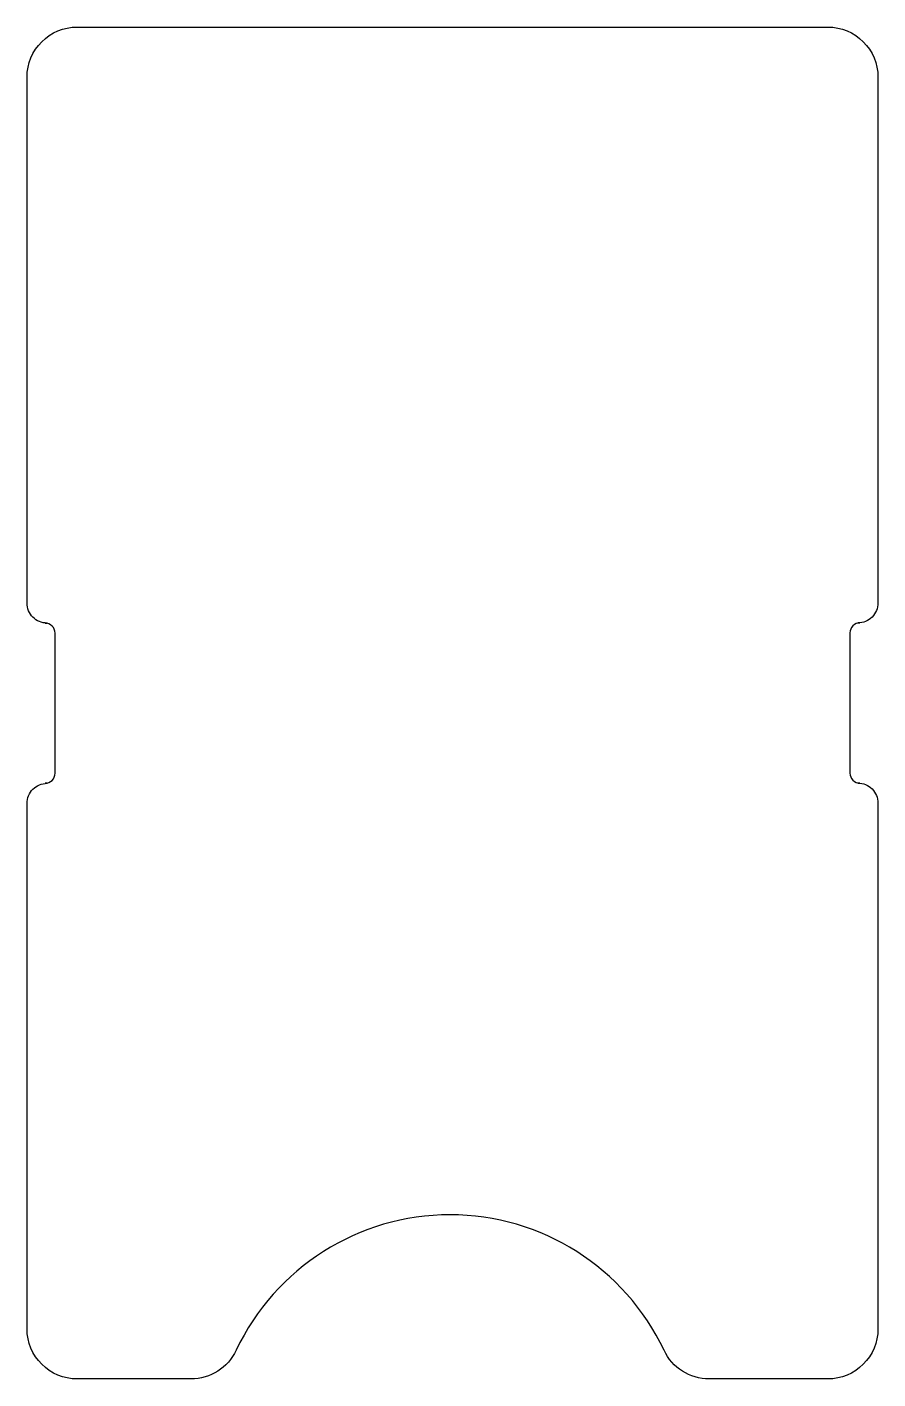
# Model space of a CAD drawing. Header units: inches. Extents: x -2.12 to 0, y 0 to 3.38.
import ezdxf

# ---------------------------------------------------------------- set-up
doc = ezdxf.new("R2010")
doc.units = ezdxf.units.IN
doc.layers.get('0').update_dxf_attribs({"linetype": 'CONTINUOUS'})

msp = doc.modelspace()

# ---------------------------------------------------------------- linework, layer by layer
msp.add_lwpolyline([(-0.4213, 0, -0.289992), (-0.5343, 0.0716, 0.633236), (-1.6027, 0.0716, -0.289992), (-1.7157, 0), (-2, 0, -0.414214), (-2.125, 0.125), (-2.125, 1.437, -0.414214), (-2.075, 1.487), (-2.08, 1.487, 0.414214), (-2.055, 1.512), (-2.055, 1.862, 0.414214), (-2.08, 1.887), (-2.075, 1.887, -0.414214), (-2.125, 1.937), (-2.125, 3.25, -0.414214), (-2, 3.375), (-0.125, 3.375, -0.414214), (0, 3.25), (0, 1.9375, -0.414214), (-0.05, 1.8875), (-0.045, 1.8875, 0.414214), (-0.07, 1.8625), (-0.07, 1.5125, 0.414214), (-0.045, 1.4875), (-0.05, 1.4875, -0.414214), (0, 1.4375), (0, 0.125, -0.414214), (-0.125, 0)], format="xyb", close=True)

doc.saveas('drawing.dxf')
